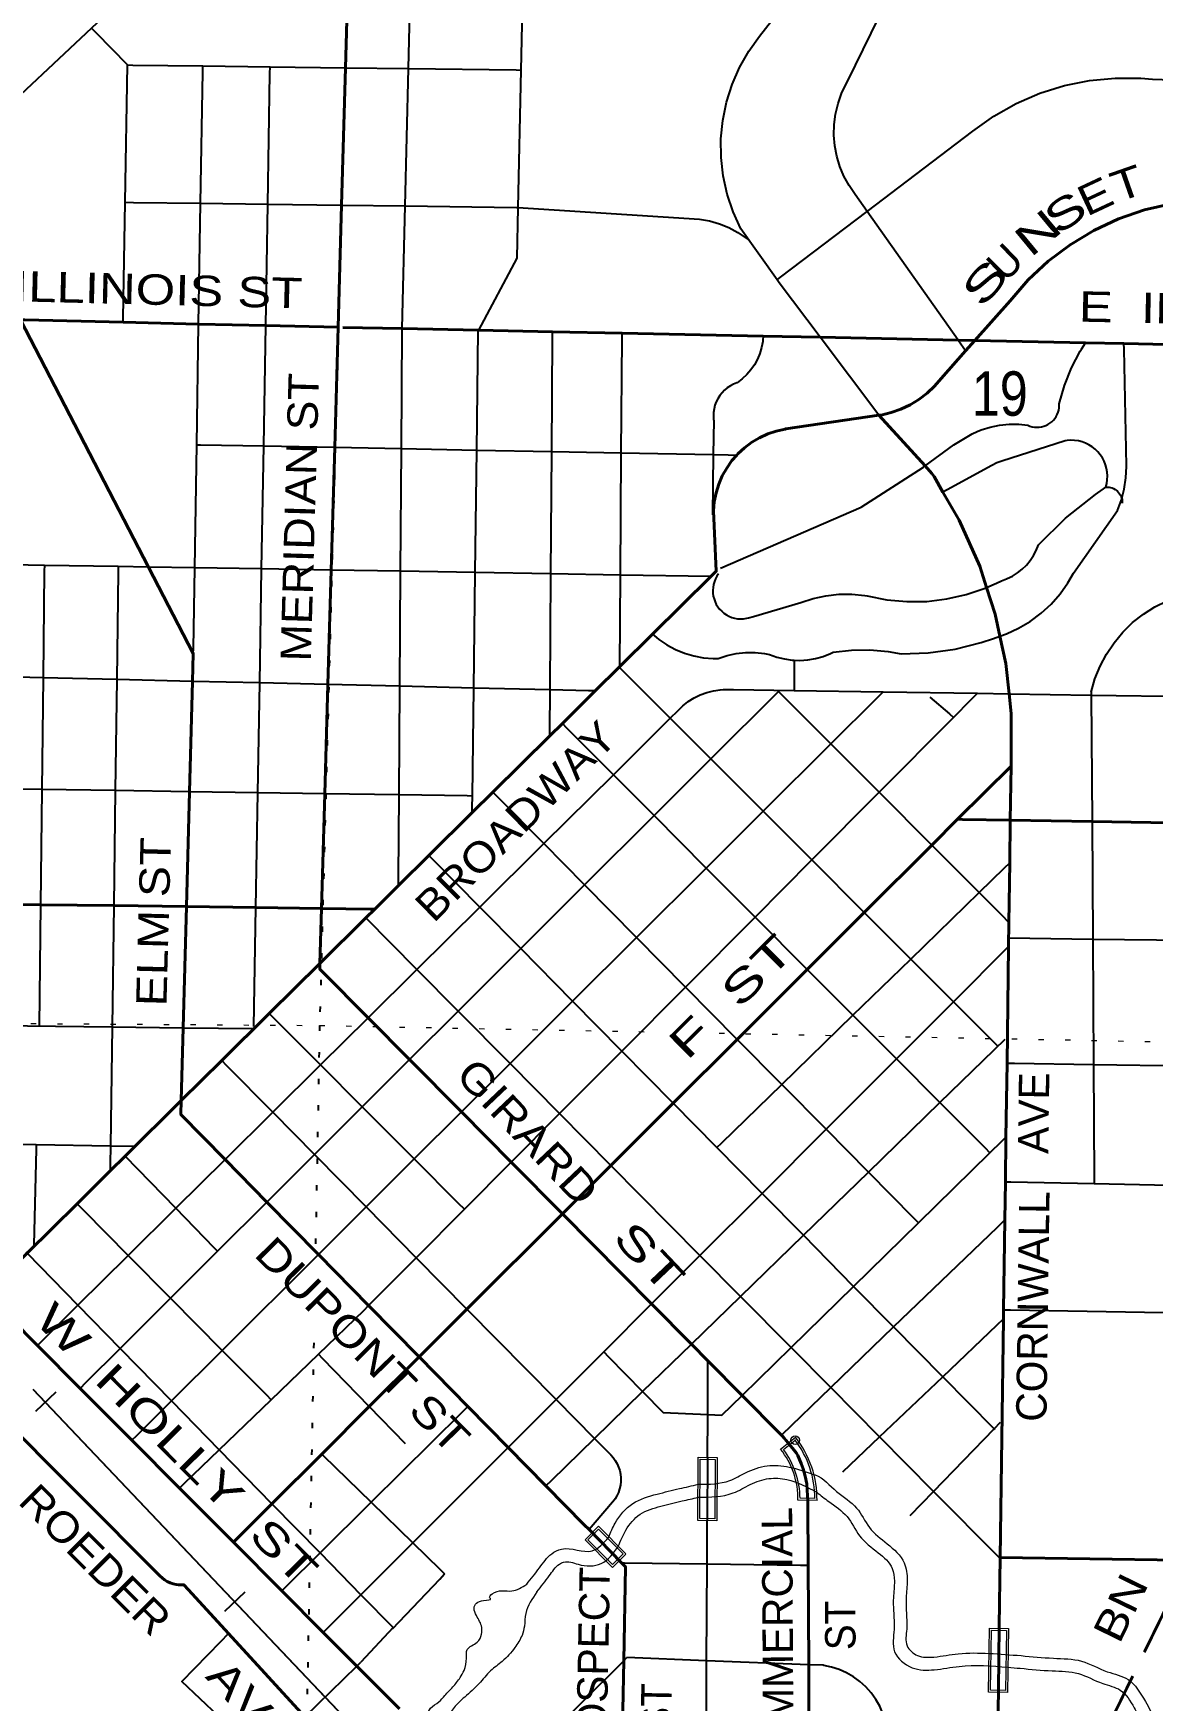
# Model space of a CAD drawing. Header units: feet. Extents: x -489137 to -242534, y 368785 to 558127.
# Drawn here: x -362751 to -358336, y 463767 to 470345 of the extents above; entities that cross this region are included whole.
import ezdxf

# ---------------------------------------------------------------- set-up
doc = ezdxf.new("R2010")
doc.units = ezdxf.units.FT
doc.header["$LTSCALE"] = 70
doc.header["$PDMODE"] = 32
doc.header["$PDSIZE"] = 35
doc.linetypes.add('DOTTED', pattern=[1.5, 0.3, -1.2])
doc.linetypes.add('LONG_DASHED', pattern=[7.5, 6, -1.5])
for name, color, linetype, lineweight in [('26', 7, 'Continuous', 40), ('27', 7, 'Continuous', 13), ('29', 7, 'Continuous', 25), ('31', 7, 'Continuous', 13), ('34', 7, 'Continuous', 25), ('39', 7, 'Continuous', 13), ('6', 7, 'DOTTED', 25), ('61', 7, 'Continuous', 13), ('63', 7, 'Continuous', 25), ('7', 7, 'DOTTED', 13)]:
    doc.layers.add(name, color=color, linetype=linetype, lineweight=lineweight)

msp = doc.modelspace()

# ---------------------------------------------------------------- linework, layer by layer
at = {"layer": '26'}
for p, q in [((-359104.87, 467244.47), (-358894.22, 467454.77)), ((-358897.15, 467240.9), (-358894.22, 467454.77)), ((-361620.2, 466676.32), (-361614.02, 466893.02)), ((-360558.63, 464442.05), (-360430.32, 464311.32)), ((-358940.59, 464061), (-358936.89, 464331.65)), ((-358940.59, 464061), (-358944.03, 463809.25))]:
    msp.add_line(p, q, dxfattribs=at)
for points in [[(-361548.59, 469185.76), (-361534.83, 469667.83), (-361519.37, 470209.46), (-361487.33, 471332.1), (-361478.36, 471646.55), (-361475.29, 471753.97), (-361470.59, 472142.44)], [(-359037.2, 469133.43), (-358897.74, 469290.45), (-358826.76, 469372.27), (-358747.61, 469446.22), (-358661.16, 469511.5), (-358568.37, 469567.38), (-358470.24, 469613.25), (-358367.86, 469648.61), (-358262.34, 469673.08), (-358164.2, 469685.23), (-358154.21, 469686.43)], [(-362146.54, 466900.1), (-362134.4, 467353.53), (-362122.74, 467788.8), (-362119.82, 467898.06), (-362296.47, 468239.54), (-362801.06, 469214.98)], [(-361548.59, 469185.76), (-361834.26, 469192.42), (-362098.74, 469198.58), (-362396.54, 469205.52), (-362784.42, 469214.56), (-362801.06, 469214.98)], [(-361614.02, 466893.02), (-361601.11, 467345.28), (-361588.82, 467776.18), (-361575.94, 468227.47), (-361562.11, 468712.08), (-361548.59, 469185.76)], [(-359037.2, 469133.43), (-359103.07, 469134.8), (-359647.36, 469146.14), (-359871.43, 469150.81), (-360428.35, 469162.41), (-360703, 469168.13), (-360995.32, 469174.22), (-361295.3, 469180.47), (-361530.19, 469185.36)], [(-359415.62, 468838.33), (-359407.21, 468839.56), (-359367.63, 468848.99), (-359329.25, 468862.51), (-359292.49, 468879.96), (-359257.76, 468901.16), (-359225.43, 468925.88), (-359195.87, 468953.84), (-359170.18, 468983.7), (-359073.35, 469092.73), (-359037.2, 469133.43)], [(-356410.45, 469078.71), (-356760.74, 469086.01), (-357137.92, 469093.87), (-357389.41, 469099.1), (-357462.33, 469100.62), (-357824.39, 469108.16), (-358162.29, 469115.2), (-358449.15, 469121.18), (-358600.9, 469124.34), (-359037.2, 469133.43)], [(-361404.1, 466890.23), (-361310.29, 466983.09), (-361190.24, 467101.91), (-361019.67, 467270.75), (-360938.05, 467351.53), (-360713.8, 467573.51), (-360664.12, 467622.68), (-360534.23, 467751.25), (-360439.65, 467844.87), (-360437.25, 467847.24), (-360308.25, 467974.93), (-360078.44, 468202.39), (-360057.31, 468223.31), (-360068.06, 468462.15), (-360064.79, 468497.64), (-360057.83, 468532.59), (-360047.26, 468566.62), (-360033.18, 468599.36), (-360015.76, 468630.45), (-359995.19, 468659.55), (-359975.69, 468681.77), (-359971.69, 468686.33), (-359945.51, 468710.52), (-359916.95, 468731.83), (-359886.33, 468750.05), (-359853.96, 468764.96), (-359820.21, 468776.41), (-359785.45, 468784.26), (-359783, 468784.67), (-359415.62, 468838.33)], [(-358894.22, 467454.77), (-358894.11, 467463.14), (-358894.14, 467661.85), (-358902.33, 467739.68), (-358914.94, 467859.47), (-358937.86, 467967.22), (-358956.29, 468053.83), (-358990.59, 468159.34), (-359017.72, 468242.8), (-359098.57, 468424.32), (-359162.89, 468535.68), (-359197.95, 468596.39), (-359206.14, 468608.88), (-359233.43, 468638.77), (-359415.62, 468838.33)], [(-360664.06, 465687.86), (-360472.73, 465878.87), (-360226.91, 466124.28), (-359974.5, 466376.28), (-359698.07, 466652.25), (-359473.06, 466876.88), (-359206.62, 467142.88), (-359104.87, 467244.47)], [(-358897.15, 467240.9), (-359086.08, 467244.15), (-359104.87, 467244.47)], [(-358936.89, 464331.65), (-358924.02, 465273.71), (-358923.53, 465309.33), (-358918.68, 465664.48), (-358916.63, 465814.51), (-358914.23, 465990.18), (-358910.23, 466283.1), (-358903.96, 466742.33), (-358902.65, 466838.05), (-358899.45, 467072.55), (-358897.15, 467240.9)], [(-356449.05, 467198.76), (-356787.39, 467204.58), (-357163.03, 467211.05), (-357488.11, 467216.64), (-357846.69, 467222.82), (-358189, 467228.71), (-358574.86, 467235.35), (-358897.15, 467240.9)], [(-362146.54, 466900.1), (-362433.82, 466903.93), (-362722.06, 466907.76), (-362990.11, 466911.33), (-363268.92, 466915.04), (-363560.15, 466918.91), (-363853.33, 466922.81), (-364113.62, 466926.27), (-364375.17, 466929.75)], [(-362167.02, 466135.07), (-362159.33, 466422.26), (-362146.54, 466900.1)], [(-361614.02, 466893.02), (-361872.75, 466896.46), (-362146.54, 466900.1)], [(-361620.2, 466676.32), (-361439.31, 466855.38), (-361404.1, 466890.23)], [(-361404.1, 466890.23), (-361421.91, 466890.46), (-361614.02, 466893.02)], [(-362167.02, 466135.07), (-362007.78, 466292.68), (-361820.08, 466478.48), (-361620.2, 466676.32)], [(-360664.06, 465687.86), (-360865.95, 465891.67), (-361062.23, 466089.82), (-361266.85, 466296.39), (-361430.54, 466461.64), (-361610.91, 466643.72), (-361620.85, 466653.76), (-361620.56, 466663.72), (-361620.2, 466676.32)], [(-361202.3, 463198.73), (-361653.1, 463675.18), (-361679.52, 463703.95), (-361981.25, 464032.54), (-362139.28, 464204.64), (-362157.65, 464224.65), (-362177.64, 464224.8), (-362187.53, 464226), (-362199.5, 464228.75), (-362211.11, 464232.73), (-362222.24, 464237.9), (-362232.77, 464244.21), (-362242.58, 464251.58), (-362251.57, 464259.94), (-362904.52, 464913.11), (-362923.91, 464931.84), (-363022.41, 465015.63), (-363129.12, 465088.66), (-363242.89, 465150.13), (-364130.27, 465547.91), (-365286.4, 466130.48)], [(-362948.66, 465361.39), (-362922.92, 465386.87), (-362775.24, 465533.05), (-362578.46, 465727.82), (-362447.83, 465857.12), (-362389.03, 465915.32), (-362167.02, 466135.07)], [(-361229.01, 465123.84), (-361428.12, 465326.33), (-361626.22, 465527.8), (-361829.57, 465734.61), (-361994.71, 465902.56), (-362168.51, 466079.31), (-362167.02, 466135.07)], [(-361229.01, 465123.84), (-361040.35, 465312.19), (-360664.06, 465687.86)], [(-359773.76, 464784.85), (-359782.39, 464794.85), (-359787.66, 464801.33), (-359795.75, 464811.28), (-359805.71, 464821.33), (-359954.74, 464971.78), (-360090.01, 465108.34), (-360154.96, 465173.9), (-360312.17, 465332.61), (-360664.06, 465687.86)], [(-361961.54, 464392.51), (-362174.39, 464606.32), (-362361.91, 464794.68), (-362565.86, 464999.55), (-362734.75, 465169.2), (-362781.82, 465216.48), (-362799.13, 465236.13), (-362855.73, 465292.01), (-362917.86, 465341.67), (-362948.66, 465361.39)], [(-361961.54, 464392.51), (-361940.34, 464413.68), (-361809.38, 464544.43), (-361613.21, 464740.27), (-361425.59, 464927.58), (-361229.01, 465123.84)], [(-360558.63, 464442.05), (-360577.62, 464461.37), (-360729.08, 464615.41), (-360877.66, 464766.51), (-361037.01, 464928.57), (-361229.01, 465123.84)], [(-359773.76, 464784.85), (-359740.93, 464744.17), (-359735.57, 464734.96), (-359721.5, 464703.33), (-359713.71, 464681.49), (-359705.95, 464652.77), (-359700.1, 464622.66), (-359698.18, 464598.32), (-359696.17, 464555.67)], [(-359687.95, 463172.43), (-359689.99, 463516.5), (-359692.33, 463909.07), (-359694.66, 464301.43), (-359696.11, 464545.67), (-359696.17, 464555.67)], [(-361306.59, 463734.61), (-361475.35, 463904.13), (-361607.01, 464036.38), (-361770.29, 464200.39), (-361961.54, 464392.51)], [(-360435.56, 463202.22), (-360435.37, 463212.01), (-360429.13, 463535.56), (-360421.61, 463925.18), (-360414.47, 464295.16), (-360419.75, 464300.54), (-360430.32, 464311.32)], [(-357000.5, 464303.15), (-357201.76, 464306.11), (-357527.88, 464310.91), (-357881.07, 464316.11), (-358230.17, 464321.25), (-358936.89, 464331.65)], [(-359218.33, 463123.19), (-359163.38, 463176.48), (-359113.98, 463227.14), (-359070.14, 463282.68), (-359032.34, 463342.49), (-359001.01, 463405.93), (-358983.43, 463453.5), (-358976.48, 463472.3), (-358959.02, 463540.87), (-358948.82, 463610.89), (-358946.06, 463660.81), (-358944.03, 463809.25)]]:
    msp.add_lwpolyline(points, dxfattribs=at)
at = {"layer": '29'}
for p, q in [((-358520.33, 468555), (-358520.32, 468555)), ((-358520.33, 468554.98), (-358520.32, 468555)), ((-361282.48, 464780.22), (-361425.59, 464927.58)), ((-360091.58, 464727.28), (-360090.88, 464896.09)), ((-360091.58, 464727.28), (-360092.6, 464478.87))]:
    msp.add_line(p, q, dxfattribs=at)
for points in [[(-361483.01, 471336.14), (-361487.33, 471332.1), (-362521.07, 470365.71), (-362932.15, 469981.42), (-362932.36, 469981.22)], [(-361270.94, 470206.26), (-361244.46, 471320.98), (-361243.85, 471346.82)], [(-360804.49, 471287.91), (-360827.82, 470200.55), (-360839.45, 469658.51)], [(-359537.95, 470157.47), (-359232.38, 470782.44), (-359222.69, 470802.26)], [(-359960.55, 469574.49), (-359990.87, 469641.3), (-360014.03, 469710.9), (-360029.8, 469782.55), (-360037.99, 469855.45), (-360038.51, 469928.81), (-360031.37, 470001.82), (-360016.63, 470073.69), (-359994.46, 470143.62), (-359965.1, 470210.85), (-359928.87, 470274.64), (-359886.28, 470334.16), (-359776.77, 470474.23)], [(-362378.95, 470220.52), (-362502, 470346.23), (-362521.07, 470365.71)], [(-362396.54, 469205.52), (-362396.28, 469220.35), (-362388.34, 469678.89), (-362378.95, 470220.52)], [(-362378.95, 470220.52), (-362358.95, 470220.26), (-362082.24, 470216.7), (-361817.14, 470213.29), (-361519.37, 470209.46), (-361270.94, 470206.26)], [(-362091.02, 469675.03), (-362082.61, 470193.86), (-362082.24, 470216.7)], [(-361826.23, 469671.61), (-361817.59, 470186.9), (-361817.14, 470213.29)], [(-361295.46, 469173.81), (-361295.3, 469180.47), (-361283.8, 469664.58), (-361270.94, 470206.26)], [(-361270.94, 470206.26), (-360846.68, 470200.8), (-360827.82, 470200.55)], [(-359509.45, 469709.88), (-359533.31, 469744.45), (-359553.43, 469781.31), (-359569.59, 469820.08), (-359581.6, 469860.33), (-359589.34, 469901.61), (-359592.72, 469943.47), (-359591.71, 469985.46), (-359586.32, 470027.11), (-359576.6, 470067.97), (-359562.67, 470107.59), (-359544.66, 470145.54), (-359537.95, 470157.47)], [(-359044.67, 469960.05), (-358961.97, 470018.86), (-358873.58, 470068.7), (-358780.47, 470109.03), (-358683.64, 470139.41), (-358584.18, 470159.5), (-358483.16, 470169.08), (-358381.69, 470168.05), (-358336.65, 470164.17), (-358147.53, 470157.83), (-357371.14, 470131.79)], [(-359817.36, 469372.68), (-359803.43, 469383.26), (-359462.03, 469642.78), (-359044.67, 469960.05)], [(-362388.34, 469678.89), (-362355.64, 469678.46), (-362091.02, 469675.03), (-361826.23, 469671.61), (-361534.83, 469667.83), (-361283.8, 469664.58)], [(-362119.82, 467898.06), (-362119.5, 467918.06), (-362114.34, 468236.49), (-362106.46, 468722.48), (-362098.74, 469198.58), (-362091.02, 469675.03)], [(-361880.62, 466427.16), (-361872.75, 466896.46), (-361865.16, 467349.36), (-361857.9, 467782.54), (-361850.36, 468232.07), (-361842.22, 468717.43), (-361834.26, 469192.42), (-361826.23, 469671.61)], [(-361283.8, 469664.58), (-360845.58, 469658.91), (-360839.45, 469658.51), (-360123.16, 469611.95)], [(-359073.35, 469092.73), (-359101.43, 469132.48), (-359103.07, 469134.8), (-359462.03, 469642.78), (-359509.45, 469709.88)], [(-360839.45, 469658.51), (-360843.74, 469458.75), (-360995.32, 469174.22), (-360996.24, 469172.49)], [(-360123.16, 469611.95), (-360083.56, 469605.04), (-360044.89, 469594.03), (-360007.59, 469579.03), (-359972.06, 469560.22), (-359938.7, 469537.8), (-359930.58, 469531.54)], [(-359416.17, 468838.94), (-359647.36, 469146.14), (-359809.47, 469361.56), (-359817.36, 469372.68), (-359960.55, 469574.49)], [(-361310.29, 466983.09), (-361310.06, 467016.05), (-361307.86, 467340.75), (-361304.96, 467769.47), (-361301.89, 468222.88), (-361298.62, 468707.04), (-361295.46, 469173.81)], [(-361019.67, 467270.75), (-361019.4, 467292.02), (-361018.86, 467336.28), (-361013.61, 467762.58), (-361008, 468217.96), (-361002.04, 468701.38), (-360996.24, 469172.49)], [(-360706.2, 468695.72), (-360703.15, 469147.07), (-360703, 469168.13)], [(-360431.55, 468690.48), (-360428.49, 469142.72), (-360428.35, 469162.41)], [(-359871.43, 469150.81), (-359872.84, 469134.5), (-359873.24, 469129.89), (-359877.93, 469105.64), (-359885.13, 469082.02), (-359894.76, 469059.28), (-359906.71, 469037.67), (-359920.86, 469017.42), (-359937.04, 468998.77), (-359955.09, 468981.91), (-359974.8, 468967.03), (-359975.48, 468966.57)], [(-358704.17, 468884.16), (-358683.96, 468955.92), (-358656.37, 469025.17), (-358621.68, 469091.15), (-358616.7, 469099.1), (-358600.9, 469124.34)], [(-358438.84, 468639.33), (-358448.67, 469098.9), (-358449.15, 469121.18)], [(-359975.48, 468966.57), (-359988.78, 468961.29), (-360001.45, 468954.64), (-360013.36, 468946.71), (-360024.37, 468937.57), (-360034.37, 468927.33), (-360043.24, 468916.11), (-360050.89, 468904.02), (-360057.24, 468891.19), (-360062.21, 468877.77), (-360065.75, 468863.91), (-360067.82, 468849.75), (-360068.4, 468835.45), (-360067.49, 468821.17), (-360067.06, 468817.86), (-360068.88, 468683.55), (-360072.1, 468445.12)], [(-358828.15, 468799.12), (-358819.65, 468795.72), (-358810.84, 468793.23), (-358801.82, 468791.67), (-358792.68, 468791.07), (-358783.53, 468791.42), (-358774.47, 468792.72), (-358765.59, 468794.97), (-358757, 468798.13), (-358748.79, 468802.17), (-358741.04, 468807.05), (-358733.84, 468812.71), (-358727.28, 468819.1), (-358721.42, 468826.13), (-358716.33, 468833.74), (-358712.06, 468841.84), (-358708.65, 468850.34), (-358706.16, 468859.15), (-358704.6, 468868.17), (-358704, 468877.31), (-358704.17, 468884.16)], [(-359233.43, 468638.77), (-359119.79, 468721.58), (-359067.57, 468753.41), (-359047.51, 468765.63)], [(-359047.51, 468765.63), (-359027.57, 468774.3), (-359012.76, 468780.74), (-358976.57, 468792.16), (-358939.37, 468799.74), (-358901.59, 468803.38), (-358863.64, 468803.05), (-358828.15, 468799.12)], [(-358520.32, 468555), (-358516.66, 468569.46), (-358514.52, 468584.24), (-358513.95, 468599.16), (-358514.93, 468614.06), (-358517.47, 468628.78), (-358521.53, 468643.15), (-358527.07, 468657.02), (-358534.03, 468670.23), (-358542.33, 468682.64), (-358551.89, 468694.12), (-358562.59, 468704.53), (-358574.32, 468713.77), (-358586.95, 468721.73), (-358600.35, 468728.33), (-358614.36, 468733.49), (-358628.84, 468737.16), (-358643.62, 468739.29), (-358658.54, 468739.87), (-358673.44, 468738.89), (-358680.43, 468737.88)], [(-362106.46, 468722.48), (-362091.31, 468722.19), (-361842.22, 468717.43), (-361562.11, 468712.08), (-361298.62, 468707.04), (-361002.04, 468701.38), (-360706.2, 468695.72), (-360431.55, 468690.48), (-360068.88, 468683.55)], [(-360713.8, 467573.51), (-360713.66, 467592.98), (-360712.56, 467755.46), (-360709.47, 468212.96), (-360706.2, 468695.72)], [(-360437.31, 467839.1), (-360437.29, 467842.5), (-360437.25, 467847.24), (-360434.81, 468208.36), (-360431.55, 468690.48)], [(-360068.88, 468683.55), (-360010.42, 468682.43), (-359975.69, 468681.77)], [(-358680.43, 468737.88), (-358930.04, 468657.78), (-358950.08, 468651.35)], [(-360040.77, 468234.92), (-359485.28, 468476.17), (-359239.72, 468634.19), (-359233.43, 468638.77)], [(-358950.08, 468651.35), (-358970.04, 468640.5), (-359146.26, 468544.72), (-359162.89, 468535.68)], [(-358457.47, 468509.91), (-358447.63, 468547.45), (-358440.9, 468591.53), (-358438.81, 468636.07), (-358438.84, 468639.33)], [(-358786.27, 468326.86), (-358679.19, 468432.54), (-358561.65, 468526.45), (-358520.33, 468554.98)], [(-358520.32, 468555), (-358514.03, 468555.15), (-358507.75, 468554.64), (-358501.56, 468553.48), (-358495.52, 468551.68), (-358489.7, 468549.26), (-358484.17, 468546.25), (-358478.98, 468542.67), (-358474.2, 468538.57), (-358469.87, 468533.99), (-358466.04, 468528.98), (-358462.76, 468523.6), (-358460.05, 468517.91), (-358457.96, 468511.97), (-358457.47, 468509.91)], [(-358474.69, 468462.59), (-358458.94, 468504.31), (-358457.47, 468509.91)], [(-358457.47, 468509.91), (-358456.5, 468505.84), (-358455.69, 468499.59), (-358455.53, 468493.29), (-358455.57, 468492.31)], [(-358937.86, 467967.22), (-358912.86, 467975.71), (-358864.23, 467998.12), (-358818.2, 468025.49), (-358775.29, 468057.53), (-358735.96, 468093.87), (-358700.65, 468134.13), (-358669.74, 468177.85), (-358648.21, 468215.39), (-358474.69, 468462.59)], [(-358932.1, 468185.97), (-358912.21, 468193.24), (-358910.18, 468193.98), (-358889.12, 468204.29), (-358869.25, 468216.75), (-358850.79, 468231.21), (-358833.94, 468247.53), (-358818.89, 468265.52), (-358805.8, 468284.98), (-358794.82, 468305.7), (-358786.27, 468326.86)], [(-360078.27, 468202.39), (-360078.44, 468202.39), (-360434.81, 468208.36), (-360709.47, 468212.96), (-361008, 468217.96), (-361301.89, 468222.88), (-361575.94, 468227.47), (-361850.36, 468232.07), (-362114.34, 468236.49), (-362296.47, 468239.54), (-362415.92, 468241.54), (-362707.2, 468246.42), (-362964.82, 468250.74), (-363250.71, 468255.53), (-363512.22, 468259.91), (-363824.13, 468265.14), (-364087.89, 468269.56)], [(-362707.2, 468246.42), (-362707.43, 468225.31), (-362712.12, 467802.74), (-362717.01, 467362.54), (-362722.06, 466907.76), (-362727.38, 466428.72)], [(-362415.92, 468241.54), (-362416.19, 468221.48), (-362421.89, 467795.87), (-362427.74, 467358.06), (-362433.82, 466903.93), (-362440.23, 466425.45), (-362446.5, 465956.64)], [(-360048.22, 468212.74), (-360054.72, 468203.14), (-360060.18, 468192.91), (-360064.54, 468182.17), (-360067.75, 468171.04), (-360069.79, 468159.63), (-360070.61, 468148.06), (-360070.23, 468136.48), (-360068.64, 468125), (-360065.85, 468113.75), (-360061.91, 468102.85), (-360056.85, 468092.42), (-360050.72, 468082.58), (-360043.6, 468073.43), (-360035.56, 468065.08), (-360026.7, 468057.61), (-360017.1, 468051.11), (-360006.87, 468045.65), (-359996.13, 468041.29), (-359985, 468038.08), (-359973.59, 468036.04), (-359962.02, 468035.21), (-359950.44, 468035.6), (-359949.6, 468035.72), (-359929.51, 468039.44)], [(-359461.84, 468125.76), (-359384.29, 468110.43), (-359305.56, 468103.29), (-359226.52, 468104.41), (-359148.03, 468113.79), (-359070.95, 468131.33), (-358996.12, 468156.82), (-358990.59, 468159.34)], [(-358990.59, 468159.34), (-358952.21, 468176.81), (-358932.1, 468185.97)], [(-359929.51, 468039.44), (-359909.6, 468045.25), (-359723.5, 468099.63)], [(-359723.5, 468099.63), (-359674.84, 468115.71), (-359624.77, 468126.61), (-359573.84, 468132.22), (-359522.59, 468132.47), (-359471.6, 468127.36), (-359461.84, 468125.76)], [(-358577.93, 467746.28), (-358563.26, 467798.33), (-358543.24, 467848.57), (-358518.07, 467896.43), (-358488.03, 467941.4), (-358453.46, 467982.99), (-358414.74, 468020.73), (-358372.27, 468054.22), (-358326.55, 468083.09), (-358278.05, 468107.02), (-358227.32, 468125.74), (-358176.12, 468138.76)], [(-360308.25, 467974.93), (-360292.74, 467961.8), (-360283.46, 467953.95), (-360251.74, 467932.38), (-360217.94, 467914.23), (-360182.43, 467899.72), (-360145.59, 467889), (-360107.84, 467882.19), (-360069.85, 467879.39), (-360049.82, 467879.48)], [(-359327.43, 467897.18), (-359220.83, 467901.16), (-359115.23, 467916.26), (-359011.79, 467942.31), (-358963.57, 467958.5), (-358937.86, 467967.22)], [(-360049.82, 467879.48), (-360029.85, 467886.01), (-360014.51, 467891.02), (-359978.16, 467898.82), (-359941.19, 467902.78), (-359904.01, 467902.84), (-359867.03, 467899.02), (-359847.15, 467895.33)], [(-359847.15, 467895.33), (-359818.16, 467884.62), (-359788.21, 467877), (-359757.63, 467872.55), (-359749.46, 467872.23)], [(-359749.46, 467872.23), (-359726.75, 467871.32), (-359695.91, 467873.33), (-359665.45, 467878.55), (-359635.7, 467886.92), (-359606.99, 467898.36), (-359596.16, 467903.61)], [(-359596.16, 467903.61), (-359524.11, 467912.22), (-359451.56, 467913.24), (-359379.3, 467906.68), (-359327.43, 467897.18)], [(-360534.23, 467751.25), (-360561.15, 467751.88), (-360712.56, 467755.46), (-361013.61, 467762.58), (-361304.96, 467769.47), (-361588.82, 467776.18), (-361857.9, 467782.54), (-362122.74, 467788.8), (-362421.89, 467795.87), (-362712.12, 467802.74), (-362973.16, 467808.91), (-363256.69, 467815.61), (-363527.87, 467822.02), (-363833.61, 467829.25), (-364096.2, 467835.46), (-364358.07, 467841.65), (-364655.36, 467848.68), (-364892.06, 467854.28)], [(-358948.2, 466351.26), (-359121.37, 466524.68), (-359289.63, 466693.18), (-359473.06, 466876.88), (-359680.11, 467084.22), (-359871.75, 467276.14), (-360078.28, 467482.97), (-360238.25, 467643.18), (-360437.29, 467842.5), (-360439.65, 467844.87), (-360442.37, 467847.59)], [(-359749.46, 467872.23), (-359749.52, 467852.74), (-359749.77, 467772.3), (-359749.83, 467752.87)], [(-362565.86, 464999.55), (-362542, 465023.37), (-362407.99, 465157.15), (-362209.61, 465355.2), (-362024.16, 465540.34), (-361829.57, 465734.61), (-361641.95, 465921.91), (-361453.18, 466110.36), (-361266.85, 466296.39), (-361075.29, 466487.62), (-360828.1, 466734.4), (-360576.49, 466985.59), (-360302.35, 467259.27), (-360078.28, 467482.97), (-359811.42, 467749.38), (-359807.98, 467752.82)], [(-360189.11, 467691.88), (-360169.16, 467707.71), (-360167.8, 467708.79), (-360144.78, 467723.41), (-360120.35, 467735.55), (-360094.79, 467745.07), (-360068.38, 467751.86), (-360041.4, 467755.86), (-360029.19, 467756.38), (-360009.43, 467756.91)], [(-360009.43, 467756.91), (-359989.19, 467756.6), (-359749.83, 467752.87), (-359398.83, 467747.41), (-359026.4, 467741.61), (-358902.33, 467739.68), (-358577.86, 467734.63), (-358181.93, 467728.47), (-357840.77, 467723.16), (-357481.25, 467717.56), (-357156.34, 467712.5), (-356780.28, 467706.65)], [(-360238.25, 467643.18), (-360209.16, 467672.01), (-360189.11, 467691.88)], [(-358902.65, 466838.05), (-358929.93, 466865.41), (-359019.8, 466955.53), (-359206.62, 467142.88), (-359414.49, 467351.34), (-359604.79, 467542.17), (-359811.42, 467749.38), (-359811.71, 467749.67)], [(-359604.79, 467542.17), (-359422.98, 467723.34), (-359398.83, 467747.41)], [(-359214.61, 467726.58), (-359137.66, 467660.36), (-359121.25, 467646.24)], [(-359121.25, 467646.24), (-359050.98, 467716.9), (-359026.4, 467741.61)], [(-358577.93, 467746.28), (-358577.86, 467734.63), (-358574.86, 467235.35), (-358572.07, 466772.16), (-358569.09, 466277.41)], [(-362734.75, 465169.2), (-362716.11, 465187.67), (-362574.71, 465327.8), (-362376.71, 465524.01), (-362189.14, 465709.89), (-361994.71, 465902.56), (-361806.7, 466088.88), (-361618.08, 466275.8), (-361430.54, 466461.64), (-361238.22, 466652.23), (-360989.76, 466898.45), (-360737.44, 467148.49), (-360462.9, 467420.55), (-360238.25, 467643.18)], [(-361626.46, 465134.41), (-361446.45, 465307.9), (-361428.12, 465326.33), (-361240.48, 465515.03), (-361050.37, 465706.21), (-360865.95, 465891.67), (-360675.24, 466083.46), (-360429.85, 466330.24), (-360178.62, 466582.89), (-359903.97, 466859.09), (-359680.11, 467084.22), (-359414.49, 467351.34), (-359121.25, 467646.24)], [(-360462.9, 467420.55), (-360644.47, 467602.94), (-360664.12, 467622.68)], [(-362361.91, 464794.68), (-362342.46, 464814.07), (-362205.83, 464950.22), (-362005.92, 465149.43), (-361626.22, 465527.8), (-361438.08, 465715.29), (-361248.1, 465904.6), (-361062.23, 466089.82), (-360870.58, 466280.81), (-360623.63, 466526.89), (-360371.52, 466778.12), (-360096.34, 467052.33), (-359871.75, 467276.14), (-359604.79, 467542.17)], [(-361018.86, 467336.28), (-361039.75, 467336.6), (-361307.86, 467340.75), (-361601.11, 467345.28), (-361865.16, 467349.36), (-362134.4, 467353.53), (-362427.74, 467358.06), (-362717.01, 467362.54), (-362981.51, 467366.62), (-363262.72, 467370.97), (-363543.83, 467375.32), (-363843.39, 467379.95), (-364104.85, 467383.99), (-364366.58, 467388.04), (-364665.09, 467392.66), (-364903.83, 467396.35), (-365206.34, 467401.03), (-365265.41, 467401.94)], [(-358977.41, 465928.34), (-358995.49, 465946.5), (-359175.17, 466126.99), (-359346.61, 466299.21), (-359517.88, 466471.26), (-359698.07, 466652.25), (-359903.97, 466859.09), (-360096.34, 467052.33), (-360302.35, 467259.27), (-360462.9, 467420.55)], [(-360737.44, 467148.49), (-360915.9, 467329.12), (-360938.05, 467351.53)], [(-360989.76, 466898.45), (-361169.39, 467080.75), (-361190.24, 467101.91)], [(-359259.33, 465652.42), (-359278.08, 465671.4), (-359457.18, 465852.67), (-359624, 466021.52), (-359798.64, 466198.28), (-359974.5, 466376.28), (-360178.62, 466582.89), (-360371.52, 466778.12), (-360576.49, 466985.59), (-360737.44, 467148.49)], [(-359019.8, 466955.53), (-358919.92, 467052.64), (-358899.45, 467072.55)], [(-358957.75, 464836.29), (-358961.18, 464839.77), (-359163.79, 465045.39), (-359357.27, 465241.74), (-359515.19, 465402), (-359713.54, 465603.3), (-359876.53, 465768.71), (-360054.6, 465949.42), (-360226.91, 466124.28), (-360429.85, 466330.24), (-360623.63, 466526.89), (-360828.1, 466734.4), (-360989.76, 466898.45)], [(-360054.6, 465949.42), (-360035.18, 465968.3), (-359798.64, 466198.28), (-359517.88, 466471.26), (-359289.63, 466693.18), (-359019.8, 466955.53)], [(-358941.3, 464331.71), (-359200.11, 464593.18), (-359412.91, 464808.17), (-359605.37, 465002.6), (-359761.79, 465160.63), (-359961.35, 465362.24), (-360121.23, 465523.76), (-360472.73, 465878.87), (-360675.24, 466083.46), (-360870.58, 466280.81), (-361075.29, 466487.62), (-361238.22, 466652.23), (-361439.31, 466855.38)], [(-358902.43, 466776.39), (-358572.07, 466772.16), (-358195.54, 466767.33), (-357852.13, 466762.93), (-357494.38, 466758.35), (-357169.12, 466754.18), (-356793.84, 466749.37), (-356458.36, 466745.07), (-356120.83, 466740.75), (-356118.98, 466740.73), (-355766.48, 466736.21)], [(-361607.01, 464036.38), (-361588.85, 464054.56), (-361458.38, 464185.17), (-361253.94, 464389.83), (-360877.66, 464766.51), (-360688.64, 464955.74), (-360500.73, 465143.85), (-360312.17, 465332.61), (-360121.23, 465523.76), (-359876.53, 465768.71), (-359624, 466021.52), (-359346.61, 466299.21), (-359121.37, 466524.68), (-358903.96, 466742.33), (-358900.22, 466746.07)], [(-364928.05, 466453.75), (-364902.78, 466453.46), (-364685.18, 466450.99), (-364384.2, 466447.56), (-364122.85, 466444.59), (-363863.8, 466441.64), (-363577.32, 466438.38), (-363275.44, 466434.95), (-362999.16, 466431.81), (-362440.23, 466425.45), (-362159.33, 466422.26), (-361880.88, 466419.09)], [(-361618.08, 466275.8), (-361800.25, 466458.58), (-361820.08, 466478.48)], [(-360729.08, 464615.41), (-360706.22, 464637.66), (-360537.11, 464802.16), (-360347.58, 464986.53), (-360154.96, 465173.9), (-359961.35, 465362.24), (-359713.54, 465603.3), (-359457.18, 465852.67), (-359175.17, 466126.99), (-358917.73, 466377.42)], [(-362007.78, 466292.68), (-361990.3, 466274.96), (-361806.7, 466088.88), (-361641.95, 465921.91), (-361438.08, 465715.29), (-361240.48, 465515.03), (-361040.35, 465312.19), (-360688.64, 464955.74), (-360537.11, 464802.16), (-360473.45, 464737.64)], [(-361050.37, 465706.21), (-361073.41, 465729.33), (-361248.1, 465904.6), (-361453.18, 466110.36), (-361618.08, 466275.8)], [(-358910.23, 466283.1), (-358880.62, 466282.61), (-358569.09, 466277.41), (-358202.56, 466271.3), (-357858.01, 466265.55), (-357501.21, 466259.6), (-357175.79, 466254.17), (-356800.95, 466247.91), (-356468.68, 466242.37), (-356126.94, 466236.67), (-356124.59, 466236.63), (-355749.92, 466230.38)], [(-358569.09, 466277.41), (-358566.39, 465827.7), (-358566.27, 465807.14)], [(-364131.71, 465982.47), (-364108.84, 465982.12), (-363873.88, 465978.52), (-363593.91, 465974.23), (-363281.76, 465969.45), (-363007.97, 465965.25), (-362739.8, 465961.14), (-362446.5, 465956.64), (-362352.39, 465955.2)], [(-358977.41, 465928.34), (-358930.63, 465974.13), (-358914.23, 465990.18)], [(-362739.8, 465961.14), (-362740.19, 465942.83), (-362748.29, 465565.23)], [(-362446.5, 465956.64), (-362447.45, 465885.63), (-362447.83, 465857.12)], [(-362024.16, 465540.34), (-362036.85, 465553.38), (-362189.14, 465709.89), (-362389.03, 465915.32), (-362389.32, 465915.61)], [(-360034.59, 464893.63), (-359954.74, 464971.78), (-359761.79, 465160.63), (-359515.19, 465402), (-359259.33, 465652.42), (-358977.41, 465928.34)], [(-358916.63, 465814.51), (-358895.24, 465814.06), (-358566.27, 465807.14), (-358209.24, 465799.63), (-357863.61, 465792.36), (-357507.71, 465784.87), (-357182.13, 465778.03), (-356807.71, 465770.15), (-356478.52, 465763.23), (-356132.76, 465755.95), (-356129.94, 465755.89), (-355807.4, 465749.11)], [(-362578.46, 465727.82), (-362552.15, 465701.25), (-362376.71, 465524.01), (-362209.61, 465355.2), (-362005.92, 465149.43)], [(-359357.27, 465241.74), (-358948.3, 465635.93), (-358918.68, 465664.48)], [(-362779.88, 465537.8), (-362775.24, 465533.05), (-362574.71, 465327.8), (-362407.99, 465157.15), (-362205.83, 464950.22), (-362017.53, 464757.49), (-361809.38, 464544.43), (-361619.53, 464350.11), (-361458.38, 464185.17)], [(-359163.79, 465045.39), (-358948.89, 465250.03), (-358924.02, 465273.71)], [(-358923.53, 465309.33), (-358896.85, 465308.89), (-358216.35, 465297.7), (-357869.53, 465292), (-357514.53, 465286.16), (-357188.76, 465280.8), (-356814.74, 465274.65), (-356488.66, 465269.29), (-356138.73, 465263.54), (-356135.42, 465263.48), (-355730.16, 465256.82)], [(-359798.31, 464816.64), (-359605.37, 465002.6), (-359357.27, 465241.74)], [(-362174.39, 464606.32), (-362154.3, 464625.68), (-362017.53, 464757.49), (-361813.04, 464954.58), (-361626.46, 465134.41)], [(-362005.92, 465149.43), (-361832.99, 464974.73), (-361813.04, 464954.58)], [(-361425.59, 464927.58), (-361608.32, 465115.73), (-361626.46, 465134.41)], [(-360500.73, 465143.85), (-360481.89, 465124.49), (-360347.58, 464986.53)], [(-360090.88, 464896.09), (-360090.04, 465099.9), (-360090.01, 465108.34)], [(-359557.55, 464670.44), (-359412.91, 464808.17), (-359163.79, 465045.39)], [(-361418.19, 464550.04), (-361059.52, 464906.22), (-361037.01, 464928.57)], [(-360347.58, 464986.53), (-360267.02, 464903.78), (-360090.88, 464896.09), (-360034.59, 464893.63)], [(-359291.97, 464498.37), (-359200.11, 464593.18), (-358961.18, 464839.77), (-358935.54, 464866.24)], [(-361613.21, 464740.27), (-361607.2, 464734.4), (-361418.19, 464550.04), (-361253.94, 464389.83)], [(-360473.45, 464737.64), (-360463.76, 464726.77), (-360455.26, 464714.93), (-360448.04, 464702.28), (-360442.19, 464688.94), (-360437.76, 464675.06), (-360434.8, 464660.79), (-360433.36, 464646.29), (-360433.43, 464631.73), (-360435.03, 464617.24), (-360438.14, 464603.01), (-360442.71, 464589.18), (-360448.71, 464575.9), (-360456.06, 464563.32), (-360458.8, 464559.31)], [(-361770.29, 464200.39), (-361753.12, 464217.44), (-361619.53, 464350.11), (-361418.19, 464550.04)], [(-360458.8, 464559.31), (-360542.18, 464461.37), (-360558.63, 464442.05)], [(-360097.92, 463188.79), (-360097.83, 463210.7), (-360096.53, 463526.98), (-360094.88, 463924.88), (-360093.31, 464306.79), (-360092.6, 464478.87)], [(-361253.94, 464389.83), (-361148, 464286.5), (-361128.57, 464267.55)], [(-361334.32, 464050.48), (-361148, 464247.05), (-361128.57, 464267.55)], [(-360430.32, 464311.32), (-360419.37, 464311.17), (-360093.31, 464306.79)], [(-360093.31, 464306.79), (-359724.33, 464301.83), (-359694.66, 464301.43)], [(-361458.38, 464185.17), (-361331.77, 464055.57), (-361459.45, 463919.72)], [(-361845.59, 463541.11), (-361875.17, 463569.02), (-362165.51, 463842.88), (-362011.54, 464001.36), (-361981.25, 464032.54)], [(-362542.01, 462858.25), (-361845.59, 463541.11), (-361679.52, 463703.95), (-361475.35, 463904.13), (-361459.45, 463919.72)], [(-360961.87, 463388.32), (-360938.75, 463411.29), (-360421.61, 463925.18), (-360409.47, 463937.24)], [(-359379.93, 463623.92), (-359383.16, 463655.31), (-359389.65, 463686.19), (-359399.34, 463716.22), (-359412.11, 463745.07), (-359427.83, 463772.43), (-359446.32, 463798), (-359467.38, 463821.49), (-359490.78, 463842.65), (-359516.27, 463861.26), (-359543.56, 463877.09), (-359572.36, 463889.99), (-359602.34, 463899.8), (-359633.19, 463906.43), (-359635.98, 463906.86), (-359692.33, 463909.07), (-360094.88, 463924.88), (-360409.47, 463937.24)]]:
    msp.add_lwpolyline(points, dxfattribs=at)
at = {"layer": '31'}
for p, q in [((-360129.96, 464477.93), (-360127.88, 464727.92)), ((-360127.88, 464727.92), (-360052.88, 464727.29))]:
    msp.add_line(p, q, dxfattribs=at)
msp.add_lwpolyline([(-360052.88, 464727.29), (-360054.96, 464477.3), (-360129.96, 464477.93)], dxfattribs=at)
msp.add_lwpolyline([(-360119.95, 464719.85), (-360060.94, 464719.36), (-360062.88, 464485.36), (-360121.89, 464485.85)], close=True, dxfattribs=at)
at = {"layer": '34', "lineweight": 13}
msp.add_line((-362750.69, 464995.58), (-361055.35, 463210.09), dxfattribs=at)
at = {"layer": '34'}
for p, q in [((-362662.57, 464984.26), (-362742.78, 464908.1)), ((-361916.83, 464195.07), (-361997.04, 464118.91))]:
    msp.add_line(p, q, dxfattribs=at)
msp.add_lwpolyline([(-361085.24, 463239.97), (-362751.48, 464994.81)], dxfattribs=at)
at = {"layer": '39'}
for points in [[(-360128.62, 464620.97), (-360003.47, 464635.95), (-359941.86, 464666.35), (-359856.08, 464693.97), (-359769.28, 464689.22), (-359672.06, 464659.24)], [(-360481.23, 464412.71), (-360455.58, 464468.25), (-360386.46, 464544.91), (-360290.25, 464582.31), (-360202.64, 464603.81), (-360128.61, 464620.97)], [(-360128.8, 464569.6), (-359989.69, 464586.99), (-359923.03, 464619.88), (-359849.57, 464643.54), (-359778.15, 464639.63), (-359660.75, 464589.72)], [(-359672.06, 464659.24), (-359667.14, 464657.72), (-359582.23, 464592.39), (-359503.38, 464527.25), (-359453.19, 464450.89), (-359382.43, 464386), (-359316.01, 464311.15), (-359304.02, 464242.05), (-359308.18, 464173.46), (-359307.73, 464122.92), (-359305.96, 464050.1), (-359304, 463983.34), (-359262.72, 463945.65), (-359198.2, 463939.58), (-359102.75, 463952.75), (-358981.22, 463954.14)], [(-360443.48, 464375.19), (-360413.37, 464440.4), (-360357.28, 464502.61), (-360275.17, 464534.53), (-360191.03, 464555.17), (-360128.79, 464569.6)], [(-359660.75, 464589.72), (-359613.41, 464553.29), (-359541.03, 464493.5), (-359491.56, 464418.24), (-359418.12, 464350.89), (-359362.84, 464288.6), (-359354.28, 464239.25), (-359358.19, 464174.75), (-359357.72, 464122.09), (-359355.94, 464048.76), (-359353.36, 463960.7), (-359284.07, 463897.44), (-359197.11, 463889.26), (-359099.03, 463902.79), (-358906.49, 463899.35)], [(-360804.84, 464226.58), (-360754.28, 464291.69), (-360706.06, 464346.77), (-360667.04, 464365.76), (-360546.46, 464358.66), (-360481.23, 464412.71)], [(-360764.56, 464196.92), (-360715.69, 464259.86), (-360675.09, 464306.23), (-360659.1, 464314.02), (-360601.61, 464305.41), (-360510.79, 464308.05), (-360442.8, 464376.28)], [(-361197.08, 463709.35), (-361184.08, 463737.24), (-361150.94, 463762.47), (-361127.9, 463788.02), (-361096.53, 463821.4), (-361067.05, 463858.87), (-361052.03, 463886.7), (-361042.43, 463934.91), (-361039.34, 463969.17), (-361000.02, 463998.25), (-360982.85, 464030.05), (-360982.03, 464056.3), (-361002.8, 464103.44), (-361012.02, 464132.03), (-360974.65, 464163.2), (-360948.14, 464170.45), (-360950.09, 464172.53), (-360941.51, 464188.43), (-360863.24, 464200.41), (-360804.84, 464226.58)], [(-360764.56, 464196.92), (-360808.43, 464111.48), (-360814.05, 464061.13), (-360823.26, 464025.04), (-360851.04, 463977.4), (-360901.28, 463922.38), (-360946.92, 463885.42), (-360993, 463834.31), (-361049.24, 463781.51), (-361090.97, 463740.37), (-361124.74, 463694.95), (-361162.04, 463671.75), (-361180.5, 463676.13)], [(-358981.22, 463954.14), (-358854.29, 463944.94), (-358727.22, 463934.88), (-358616.37, 463923.31), (-358514.54, 463881.71), (-358432.6, 463850.83), (-358364.55, 463763.8), (-358336.51, 463690.16), (-358377.73, 463600.5), (-358394.27, 463524.21), (-358402.41, 463457.77), (-358349.76, 463395.47), (-358293.19, 463329.02), (-358216.28, 463162.77), (-358161.36, 463112.73)], [(-358906.49, 463899.35), (-358858.46, 463895.11), (-358731.79, 463885.09), (-358628.67, 463874.32), (-358532.81, 463835.16), (-358463.35, 463808.99), (-358408.59, 463738.95), (-358390.7, 463691.98), (-358425.44, 463616.43), (-358443.62, 463532.56), (-358454.69, 463442.18), (-358387.89, 463363.13), (-358337.25, 463303.64), (-358298.53, 463194.12), (-358200.11, 463078.48)]]:
    msp.add_spline(points, degree=3, dxfattribs=at)
at = {"layer": '6'}
msp.add_line((-361644.85, 465178.82), (-361680.12, 463271.32), dxfattribs=at)
msp.add_lwpolyline([(-361477.78, 471754.6), (-361621.68, 466431.15), (-361638.57, 465518.19)], dxfattribs=at)
at = {"layer": '61'}
for p, q in [((-359803.37, 464760), (-359744.45, 464806.42)), ((-359792.19, 464758.61), (-359745.83, 464795.14)), ((-359659.66, 464556.64), (-359734.65, 464557.84)), ((-359667.62, 464564.76), (-359726.63, 464565.7)), ((-360521.49, 464455.23), (-360413.67, 464346.79)), ((-360413.16, 464346.01), (-360466.35, 464293.13)), ((-358904.51, 464052.61), (-358908.37, 463799.7)), ((-358908.37, 463799.7), (-358982.87, 463800.83))]:
    msp.add_line(p, q, dxfattribs=at)
for points in [[(-360466.33, 464293.38), (-360574.67, 464402.35), (-360521.49, 464455.23)], [(-358982.87, 463800.83), (-358979.02, 464053.74), (-358904.51, 464052.61)]]:
    msp.add_lwpolyline(points, dxfattribs=at)
for points in [[(-360424.34, 464346.17), (-360521.52, 464443.9), (-360563.35, 464402.31), (-360466.18, 464304.58)], [(-358971.14, 464045.62), (-358912.62, 464044.73), (-358916.24, 463807.81), (-358974.75, 463808.7)]]:
    msp.add_lwpolyline(points, close=True, dxfattribs=at)
for radius, start, end in [(384.95, 0.33001, 37.17279), (392.95, 359.13961, 38.36271), (317.95, 359.15411, 38.3929), (325.95, 0.55692, 36.98154)]:
    msp.add_arc((-360052.56, 464562.54), radius, start, end, dxfattribs=at)
msp.add_point((-359745.83, 464795.14), dxfattribs=at)
at = {"layer": '63', "linetype": 'LONG_DASHED', "lineweight": 13}
msp.add_lwpolyline([(-359441.22, 462372.68), (-358826.72, 463014.31), (-357610.65, 465502.62), (-357351.6, 465898.72), (-356870.13, 466878.03)], dxfattribs=at)
at = {"layer": '63', "linetype": 'LONG_DASHED'}
msp.add_lwpolyline([(-358830.12, 463016.68), (-357614.22, 465504.65)], dxfattribs=at)
at = {"layer": '7'}
for points in [[(-365281.03, 466455.78), (-361621.68, 466431.15), (-360317.67, 466405.95)], [(-360046.1, 466400.7), (-356448.42, 466331.16), (-350971.01, 466258), (-346220.67, 466119.59)]]:
    msp.add_lwpolyline(points, dxfattribs=at)

# ---------------------------------------------------------------- texts
at = {"layer": '27'}
for s, rotation, width, p in [('T', 19.278, 1.25, (-358474.87, 469676.59)), ('E', 25.094, 1.2, (-358595.4, 469621.21)), ('S', 34.393, 1.45, (-358710.99, 469545.72)), ('N', 39.554, 1.5, (-358817.69, 469457.6)), ('W ILLINOIS ST', 358.563, 1.25, (-363072.68, 469294.61)), ('S', 49.197, 1.65, (-359009.53, 469255.98)), ('E  ILLINOIS  ST', 358.807, 1.25, (-358627.88, 469208.01)), ('MERIDIAN ST', 88.365, 1.1, (-361656.29, 467865.8)), ('BROADWAY', 44.707, 1.1, (-361171.64, 466832.99)), ('ELM ST', 88.466, 1.15, (-362225.7, 466505.62)), ('F  ST', 44.623, 1.55, (-360172.95, 466289.41)), ('GIRARD', 313.499, 1.15, (-361090.76, 466230.2)), ('DUPONT ST', 314.517, 1.2, (-361884.46, 465524.65)), ('ST', 313.499, 1.5, (-360470.7, 465587.77)), ('W  HOLLY  ST', 314.871, 1.4, (-362751.55, 465264)), ('ROEDER', 314.99, 1.1, (-362815.74, 464548.56)), ('ST', 90.341, 0.95, (-359507.38, 463967.05)), ('AVE', 312.56, 1.3, (-362075.83, 463860.14)), ('ST', 88.895, 0.95, (-360236.17, 463640.26))]:
    msp.add_text(s, height=120, rotation=rotation, dxfattribs=dict(at, width=width)).set_placement(p)
for s, rotation, p in [('U', 44.869, (-358917.78, 469359.38)), ('AVE', 89.217, (-358747.45, 465924.26)), ('CORNWALL', 89.217, (-358754.66, 464867.2)), ('COMMERCIAL', 90.341, (-359751.3, 463443.35)), ('PROSPECT', 88.895, (-360493.1, 463410.78))]:
    msp.add_text(s, height=120, rotation=rotation, dxfattribs=at).set_placement(p)
at = {"layer": '63', "width": 1.2}
msp.add_text('BN', height=120, rotation=63.955, dxfattribs=at).set_placement((-358467.01, 463987.43))
at = {"layer": '7', "width": 0.85}
msp.add_text('19', height=175, dxfattribs=at).set_placement((-359049.43, 468836.87))

doc.saveas('drawing.dxf')
